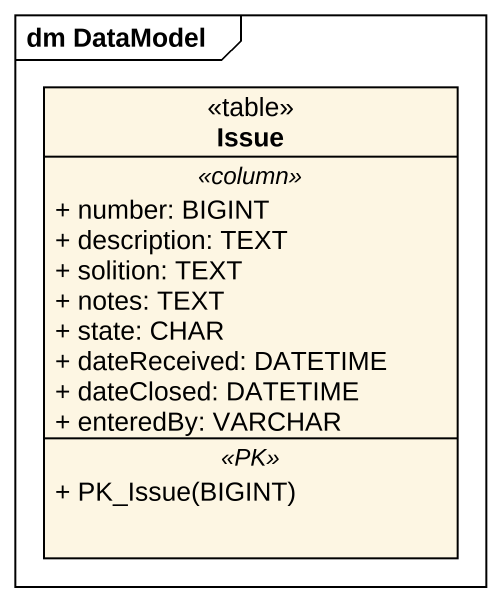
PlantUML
@startuml
mainframe dm DataModel
hide circle
hide empty members
skinparam classAttributeIconSize 0
class Issue <<table>> {
  .. <<column>> ..
  + number: BIGINT
  + description: TEXT
  + solition: TEXT
  + notes: TEXT
  + state: CHAR
  + dateReceived: DATETIME
  + dateClosed: DATETIME
  + enteredBy: VARCHAR
  .. <<PK>> ..
  + PK_Issue(BIGINT)
}
@enduml
